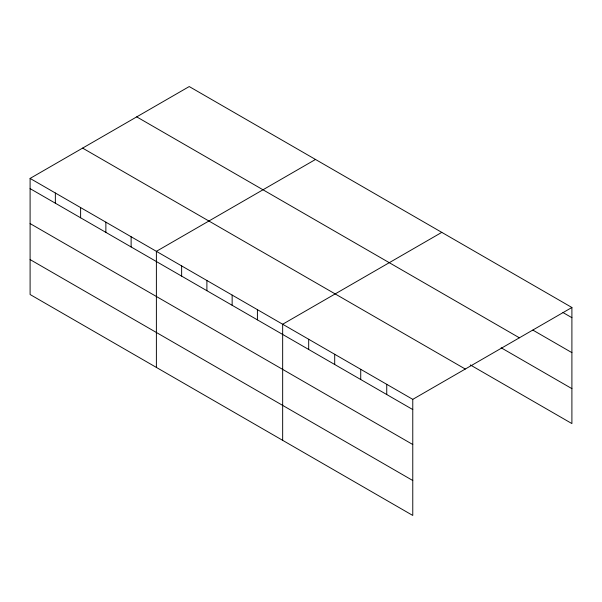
<?xml version="1.0" encoding="UTF-8"?>
<svg xmlns="http://www.w3.org/2000/svg" width="602" height="602" viewBox="0 0 602 602"><rect width="100%" height="100%" fill="white"/><g stroke="black" fill="none" stroke-linecap="round" stroke-linejoin="round"><path stroke-width="0.9" d="M30.1 178.425L412.769 399.359L412.769 515.447L30.1 294.513L30.1 178.425L189.231 86.553L571.9 307.487L571.9 423.575L470.252 364.895M315.508 159.462L156.385 251.335L156.385 367.423M441.793 232.364L282.662 324.237L282.662 440.333M412.769 399.359L571.9 307.487M562.953 312.528L571.9 317.69M532.868 330.099L571.9 352.637M136.714 116.871L519.391 337.805M501.157 347.79L571.9 388.636M82.609 148.107L465.286 369.041M30.1 188.629L412.769 409.563M30.1 223.575L412.769 444.509M30.1 259.575L412.769 480.509M386.747 384.332L386.747 394.543M360.726 369.312L360.726 379.516M334.704 354.285L334.704 364.496M308.683 339.265L308.683 349.469M257.408 309.661L257.408 319.865M232.146 295.078L232.146 305.282M206.892 280.494L206.892 290.706M181.638 265.911L181.638 276.122M131.123 236.752L131.123 246.955M105.869 222.168L105.869 232.38M80.615 207.585L80.615 217.796M55.354 193.009L55.354 203.213"/></g></svg>
